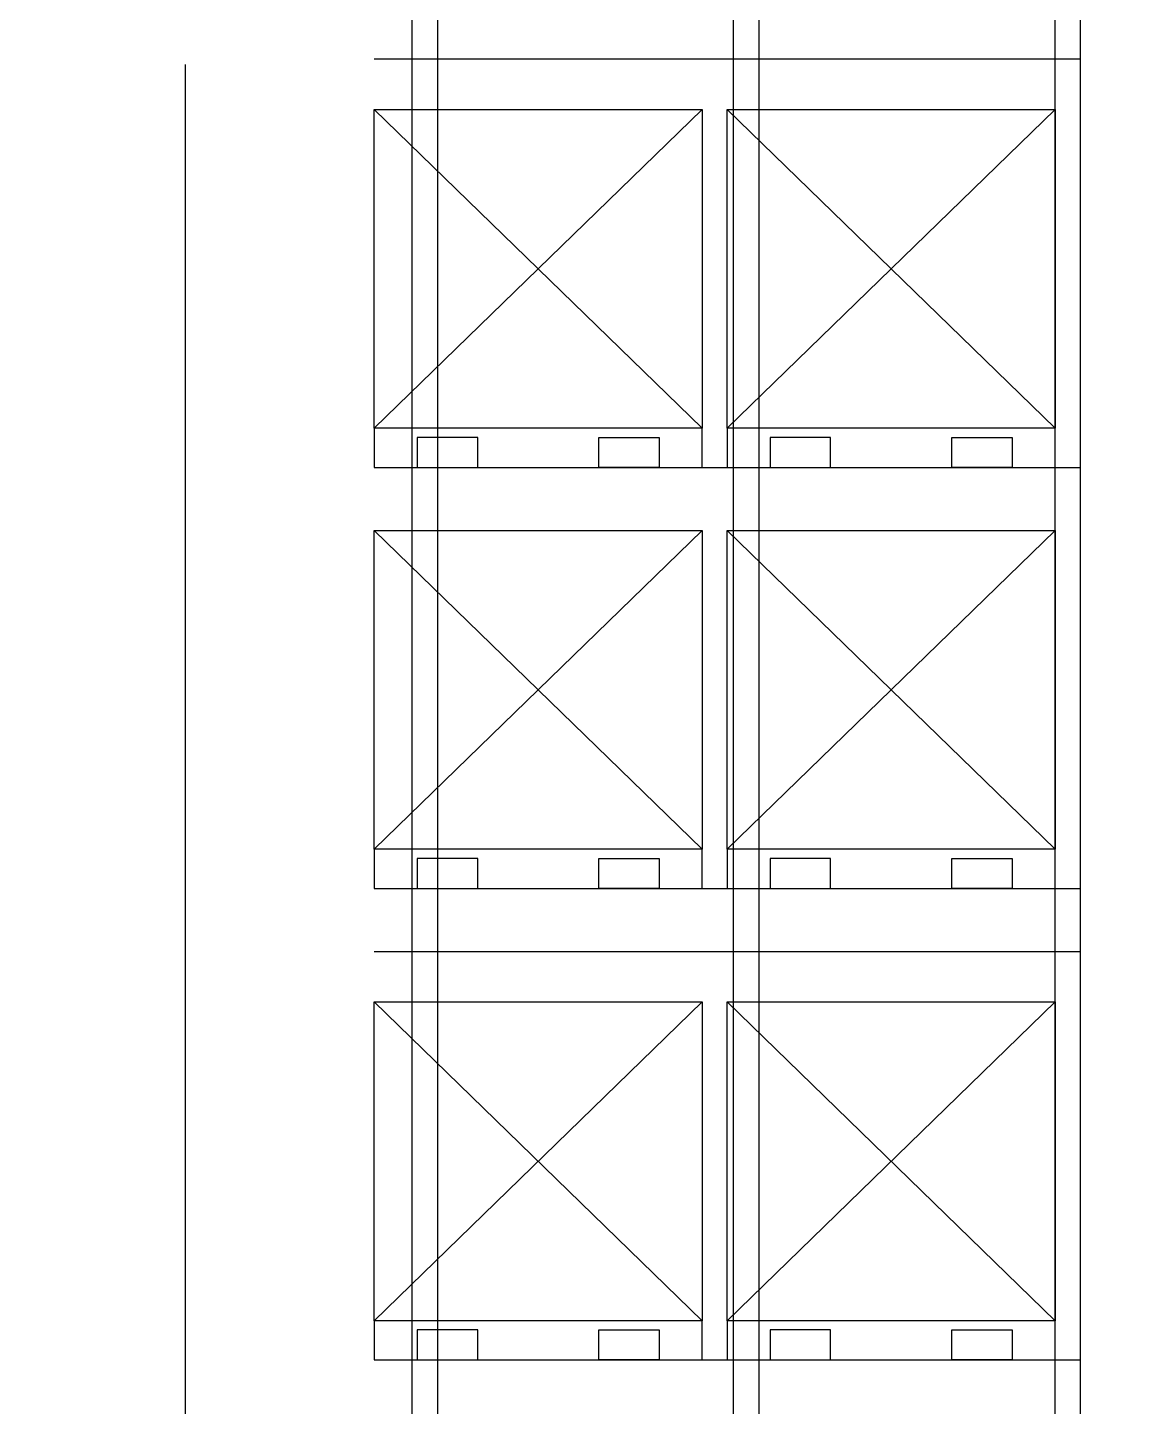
# Model space of a CAD drawing. Extents: x 0 to 210250, y -124674 to 148500.
# Drawn here: x 184351 to 188741, y -116068 to -110599 of the extents above; entities that cross this region are included whole.
import ezdxf

# ---------------------------------------------------------------- set-up
doc = ezdxf.new("R2010")
doc.units = 0
doc.header["$LTSCALE"] = 400
doc.linetypes.add('CEN', pattern=[17, 15, -1, 0, -1])
doc.layers.get('0').update_dxf_attribs({"linetype": 'CONTINUOUS'})
for name, color, linetype in [('CENTER', 6, 'CEN'), ('DIM', 2, 'CONTINUOUS'), ('pallrt', 30, 'CONTINUOUS')]:
    doc.layers.add(name, color=color, linetype=linetype)
doc.styles.add('CHINESET', font='romans.shx', dxfattribs={"bigfont": 'chineset.shx'})
doc.styles.get("Standard").update_dxf_attribs({"font": 'ISOCP.SHX', "bigfont": 'CHINESET.SHX'})
doc.dimstyles.new('AM_ISO$7', dxfattribs={"dimscale": 300, "dimtxt": 3.5, "dimasz": 3.5, "dimexe": 1, "dimexo": 1, "dimgap": 1.5, "dimtad": 1, "dimdsep": 46, "dimtxsty": 'Standard', "dimcen": 0, "dimclrd": 256, "dimclre": 256, "dimclrt": 256, "dimadec": 0, "dimazin": 2, "dimtp": 0.1, "dimtm": 0.1, "dimtfac": 0.71, "dimtmove": 0, "dimatfit": 3, "dimfxl": 0, "dimlwd": -1, "dimlwe": -1, "dimarcsym": 0})

# ---------------------------------------------------------------- blocks, each defined once
blk = doc.blocks.new('A$C36BB638E')
at = {"layer": 'pallrt'}
for p, q in [((-550, 1420), (750, 155)), ((-550, 155), (750, 1420))]:
    blk.add_line(p, q, dxfattribs=at)
for points in [[(-550, 155), (750, 155), (750, 1420), (-550, 1420)], [(-550, 155), (750, 155), (750, 0), (-550, 0)], [(-380, -0.8), (-140, -0.8), (-140, 118.7), (-380, 118.7)], [(580, -0.8), (340, -0.8), (340, 118.7), (580, 118.7)]]:
    blk.add_lwpolyline(points, close=True, dxfattribs=at)

msp = doc.modelspace()

# ---------------------------------------------------------------- linework, layer by layer
for p, q in [((185726.643, -112343.335), (188526.643, -112343.335)), ((185726.643, -114013.335), (188526.643, -114013.335)), ((185726.643, -115883.335), (188526.643, -115883.335))]:
    msp.add_line(p, q)
for points in [[(185976.643, -120303.335), (185876.643, -120303.335), (185876.643, -97663.335), (185976.643, -97663.335)], [(187251.643, -120303.335), (187151.643, -120303.335), (187151.643, -97663.335), (187251.643, -97663.335)], [(188526.643, -120303.335), (188426.643, -120303.335), (188426.643, -97663.335), (188526.643, -97663.335)]]:
    msp.add_lwpolyline(points, close=True)
at = {"layer": 'CENTER'}
msp.add_line((184976.643, -97144.77), (184976.643, -120684.77), dxfattribs=at)
at = {"layer": 'DIM'}
for p, q in [((185726.643, -110723.335), (188526.643, -110723.335)), ((185726.643, -114263.335), (188526.643, -114263.335))]:
    msp.add_line(p, q, dxfattribs=at)

# ---------------------------------------------------------------- block references
at = {"layer": 'pallrt', "xscale": -1}
for p in [(186476.643, -112343.335), (187876.643, -112343.335), (186476.643, -114013.335), (187876.643, -114013.335), (186476.643, -115883.335), (187876.643, -115883.335)]:
    msp.add_blockref('A$C36BB638E', p, dxfattribs=at)

# ---------------------------------------------------------------- leaders
at = {"layer": 'DIM'}
msp.add_leader([(180781.643, -112237.747), (192131.742, -95990.951), (199320.583, -95990.951)], dimstyle='AM_ISO$7', override={"dimscale": 250, "dimtxt": 3, "dimasz": 3, "dimgap": 1, "dimtad": 1, "dimtxsty": 'CHINESET', "dimclrt": 256, "dimtdec": 2}, dxfattribs=at)

doc.saveas('drawing.dxf')
